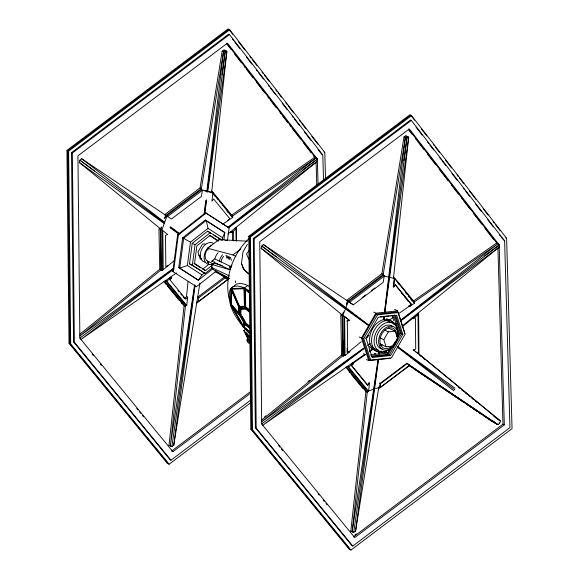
<?xml version="1.0" encoding="UTF-8"?>
<svg xmlns="http://www.w3.org/2000/svg" width="579" height="579" viewBox="0 0 579 579"><rect width="100%" height="100%" fill="white"/><g stroke="black" fill="none" stroke-linecap="round" stroke-linejoin="round"><path stroke-width="0.87" d="M249.715 286.598L245.735 284.535L240.459 283.341L236.275 284.159L230.999 288.566L230.601 304.706L243.354 327.055L249.498 332.216M230.934 304.583L231.296 289.775L238.772 307L238.62 313.304L230.934 304.583L231.405 304.409L239.091 313.13M231.405 304.409L231.774 289.609M249.665 328.155L244.396 323.733L238.932 314.158L239.098 307.239L230.999 288.566L244.316 288.089L247.689 285.548M250.005 327.692L244.758 323.292L239.771 314.549L239.923 308.238L242.225 307.753M249.911 326.722L245.322 322.872L240.336 314.129L240.488 307.818M240.98 309.15L246.039 308.701L240.98 309.15L240.842 314.831L241.219 314.549M199.943 283.051L173.707 445.454L171.905 446.568L169.003 445.265L184.086 305.683L163.915 281.213M188.11 281.488L186.474 296.571L187.654 297.121L186.742 305.502L166.759 281.097L165.587 280.547L185.569 304.945L170.342 445.895L194.566 285.006M211.596 192.691L226.867 51.336L225.528 50.699M378.138 359.233L352.17 531.754L350.823 531.117L365.906 391.534L345.743 367.064M352.17 531.754L367.397 390.796L347.414 366.398L348.587 366.956L368.57 391.353L369.474 382.98L368.968 382.741L367.238 384.919L351.866 366.152M393.416 278.542L408.687 137.187L405.785 135.877L403.983 136.999L381.894 273.758L346.314 300.573L348.326 301.529L346.047 307.319M389.819 277.37L394.176 278.427L393.271 286.8L393.771 287.039L394.675 278.665L393.503 278.108M204.119 214.244L205.726 200.783M206.797 191.801L223.501 51.784L225.303 50.663L223.964 50.026L222.155 51.147L200.073 187.907L164.494 214.722L171.529 218.956L201.398 196.447L202.397 190.274L201.217 189.724L166.557 215.844L81.646 158.704L79.967 160.209L79.359 162.518L161.903 229.957L162.258 270.458L159.739 269.271L158.957 228.799L160.303 229.429L161.085 269.901L79.844 335.958L173.584 268.28M383.696 318.942L384.015 316.25M384.55 311.763L405.322 137.636L407.124 136.514L408.687 137.187L384.934 311.82M204.401 214.36L206.225 200.052M207.253 191.996L225.303 50.663L222.039 74.843M383.826 319L384.166 316.315M384.738 311.842L407.124 136.514L405.785 135.877M215.909 271.363L196.44 286.699L172.803 271.479L177.644 234.661L205.458 212.746L229.103 227.967L227.482 240.242M206.131 213.065L178.318 234.98L173.476 271.797L172.803 271.479M213.159 268.547L198.365 280.2L178.737 267.643L182.667 237.795L205.212 220.034L224.84 232.592L223.914 239.619M178.737 267.643L179.743 268.12L187.372 265.486L190.44 242.188L208.042 228.329L206.218 220.512L183.673 238.273L179.743 268.12L198.365 280.2L201.905 274.916L204.72 272.702M212.153 267.889L205.125 273.426L189.521 263.8L192.214 243.339L207.666 231.166L221.771 239.822M205.125 273.426L192.366 265.146L195.058 244.685L210.517 232.512M222.336 239.554L222.568 237.759L224.84 232.592L205.212 220.034M173.707 445.454L195.036 285.983M350.823 531.117L353.733 532.427L355.535 531.305L378.536 359.291M379.252 353.914L379.491 352.126M403.867 160.694L407.124 136.514M204.698 214.324L206.645 199.994M207.738 191.931L226.867 51.336L223.964 50.026M383.964 318.978L384.326 316.293M194.87 284.962L171.905 446.568L169.003 445.265M378.34 359.212L353.733 532.427L352.387 531.79M379.107 353.849L379.361 352.068M380.244 345.815L380.497 344.027M378.941 353.87L379.209 352.083M198.192 301.702L198.829 297.751L225.477 277.667L227.902 279.302L198.192 301.702L197.019 301.145M353.356 304.807L348.384 301.702L383.045 275.575L384.217 276.125L383.218 282.299L353.356 304.807L263.467 244.555L261.788 246.061L261.18 248.369L342.551 315.251M355.535 531.305L378.84 386.996L380.012 387.554L409.729 365.154L406.791 363.279L380.15 383.363L379.513 387.315L375.424 388.668M380.012 387.554L380.649 383.602L407.298 363.518M409.15 365.269L496.044 423.748L498.056 424.696L499.742 423.191L500.343 420.89L418.972 354.001L418.624 313.5L417.951 313.181M231.752 305.48L231.311 305.748L243.014 326.252L243.969 323.183M243.687 325.217L244.172 323.683M243.354 327.055L244.396 323.733M250.041 332.505L243.94 327.388L244.903 324.32L250.15 328.72M243.94 327.388L245.018 324.718M161.628 226.925L160.73 229.4L161.085 269.901M164.631 218.659L165.833 215.359L201.412 188.537L200.073 187.907M161.903 229.957L167.005 215.909M346.452 304.511L347.653 301.21L383.233 274.388L381.894 273.758M160.303 229.429L160.948 227.771M164.856 217.842L165.833 215.359M343.427 311.972L342.124 315.28L342.906 355.759L261.665 421.809L364.191 347.791M346.676 303.693L347.653 301.21M342.797 315.598L340.785 314.65L341.567 355.122L343.579 356.071L342.797 315.598L345.07 309.801M390.347 358.285L368.7 360.594L361.462 338.049L375.872 313.188L397.52 310.872L404.757 333.417M362.418 337.948L376.191 314.18L396.883 311.972L398.222 312.602L405.141 334.155L391.368 357.923L370.676 360.131L369.337 359.501L362.418 337.948L363.757 338.577L370.676 360.131M363.757 338.577L377.53 314.817L398.222 312.602M394.444 314.896L400.321 333.214L392.931 346.083L386.106 346.814L383.819 339.707L388.364 331.868L395.189 331.137L397.469 338.245M370.48 354.956L387.691 353.11L390.782 347.791M397.389 336.385L399.155 333.338L393.394 315.403L390.811 315.685M371.45 356.114L388.082 354.334L392.62 346.51M390.601 355.52L402.839 334.401L396.687 315.251L378.304 317.212L366.066 338.331L372.21 357.482L390.601 355.52L388.082 354.334M247.407 244.316L242.992 251.858L241.479 263.597L244.36 270.118L249.383 273.881M169.669 278.195L170.53 277.102L171.702 277.659L169.973 279.838L185.917 299.307L187.654 297.121M227.894 220.65L229.624 218.471L213.68 199.002L211.95 201.188L212.855 192.814L209.062 191.62M185.179 298.207L186.474 296.571M393.771 287.039L395.5 284.854L411.445 304.322L409.715 306.501L408.542 305.951M351.489 364.046L352.358 362.953L353.53 363.511L351.8 365.689L367.745 385.158L369.474 382.98M351.728 364.908L353.024 363.272L365.639 354.493M215.989 270.762L215.135 271.804L229.277 278.477M249.317 250.316L246.48 253.928L248.804 259.197M212.616 264.024A10.444 7.317 -64.7 0 1 204.496 260.347A10.444 7.317 -64.7 0 1 207.55 248.253L211.451 245.315M79.902 334.192L159.739 269.271M162.258 270.458L174.315 260.651M227.851 234.061L317.364 161.273L317.343 159.116L227.482 43.114L77.926 155.838L79.866 338.114L172.918 451.714L251.293 392.642M231.665 231.651L230.21 232.165L231.383 232.715L236.181 228.814L235.009 228.264M264.56 416.88L265.956 415.736M307.977 381.568L309.381 380.432M261.73 420.043L341.567 355.122M343.579 356.071L344.534 355.296L344.114 316.148L349.499 320.397L347.32 321.164L347.653 352.401L349.832 351.627L347.147 352.162L347.111 348.594M349.332 351.395L361.238 341.711M365.443 338.295L368.946 335.444M344.534 355.296L345.033 355.528L349.832 351.627M402.087 326.078L499.192 247.124L499.163 244.975L409.302 128.965L259.747 241.689L261.694 423.966L354.746 537.565L504.302 424.848L499.163 244.975L496.724 242.999L412.993 301.283M402.065 326.954L418.624 313.5M412.031 318.016L413.203 318.566L418.002 314.665L416.829 314.115M231.94 265.146L229.725 266.818L229.812 269.691L211.74 261.158L214.592 258.856L231.086 266.644M227.605 227.496L316.243 157.778L317.343 159.116L318.066 184.426M208.947 264.234L202.664 269.184L205.509 270.531L212.493 265.03M395.24 324.501L396.658 323.386M400.205 320.6L498.07 243.629L413.486 302.506L414.658 303.063L409.715 306.501M227.865 227.815L317.343 159.116L302.947 169.965M400.379 320.809L499.163 244.975L484.775 255.817M173.425 269.358L80.966 339.453L176.472 272.97M363.851 348.688L262.786 425.304L364.973 354.174M368.15 345.424L369.583 344.339M250.765 402.673L169.133 464.199L167.454 463.41L69.01 343.217L66.954 150.374L228.046 28.95L229.718 29.739L324.797 152.472L325.564 179.533M169.133 464.199L70.681 344.006L68.626 151.162L229.718 29.739M250.996 399.886L170.979 460.204L170.139 459.806L73.533 341.863L71.514 152.624L228.669 34.168L229.508 34.559L322.807 155.006L323.523 180.264M170.979 460.204L74.365 342.254L72.353 153.015L229.508 34.559M208.093 249.94L207.55 248.253L218.992 239.634L247.378 241.182M248.775 236.225L409.867 114.801L411.546 115.59L506.618 238.331L512.046 428.626L350.954 550.05L349.282 549.261L250.83 429.068L248.775 236.225L250.454 237.014L411.546 115.59M227.518 257.843L228.647 256.996M253.334 238.476L410.497 120.019L411.329 120.418L504.627 240.857L509.954 427.599L352.799 546.055L351.96 545.657L255.353 427.715L253.334 238.476L254.174 238.866L411.329 120.418M207.55 248.253L232.917 254.948L240.842 248.977M196.708 303.07L227.916 279.541L216.126 271.609M239.923 308.238L245.134 308.05L245.699 307.63M239.771 314.549L240.336 314.129M245.706 322.409L245.33 322.691L249.867 326.498M244.758 323.292L245.322 322.872M247.45 338.107L243.802 330.529L245.829 329.002M349.557 302.252L384.217 276.125M362.092 297.606L365.653 294.921M371.342 290.636L374.895 287.958M250.671 391.469L171.579 451.084L172.918 451.714M378.528 388.922L409.737 365.4L410.41 365.711M354.891 534.996L356.331 533.91M353.407 536.936L502.956 424.212L497.926 247.957M228.763 227.663L317.364 161.273M400.502 321.07L499.192 247.124M79.866 338.114L173.179 269.054M261.694 423.966L363.684 348.486M368.027 345.272L369.474 344.201M367.853 345.149L370.053 343.564M231.173 215.431L314.904 157.148L316.243 157.778L232.512 216.068L231.173 215.431L222.206 204.561M222.814 224.189L232.838 217.212L212.855 192.814L202.397 190.274L167.729 216.401L166.557 215.844M166.759 281.097L171.702 277.659M388.907 320.404L393.257 317.372M398.338 313.84L409.215 306.269L410.945 304.084L395.001 284.622L395.5 284.854M369.424 351.077L372.391 349.014M369.351 351.909L373.057 349.325M348.587 366.956L353.53 363.511M239.431 314.194L238.989 314.469L231.311 305.748M243.014 326.252L243.448 325.977L232.179 306.24M249.925 310.59L245.366 306.761L244.91 289.326L246.611 290.296M245.366 306.761L249.629 309.874M211.74 261.158L213.152 260.63M229.27 278.217L213.535 269.734L211.928 267.664L211.834 264.415L214.657 263.351L222.358 265.609M231.383 232.715L233.569 231.947L233.663 240.871M168.011 265.775L165.826 266.543L165.493 235.313L167.678 234.546L162.793 230.536L163.213 269.676M346.814 320.925L348.269 320.419M413.203 318.566L415.389 317.799L415.722 349.028L413.536 349.803L418.422 353.812L418.002 314.665M368.063 391.114L372.97 389.486M231.614 289.174L243.983 288.733L244.439 306.414L239.178 306.602L231.614 289.174L232.056 289.051L239.612 306.472L244.881 306.284M239.178 306.602L239.612 306.472M205.075 243.839L202.52 244.114L197.975 251.952L200.254 259.066L201.962 258.885M380.483 316.785L383.928 316.416M385.65 316.235L389.088 315.866M374.135 353.689L375.858 353.508M384.463 352.582L386.186 352.401L387.691 353.11M371.747 356.758L389.262 354.884L401.493 333.772L395.616 315.446M239.098 307.239L244.808 307.036L250.077 311.451M218.992 239.634L222.524 240.032M225.173 240.328L226.939 240.531M207.325 191.2L201.217 189.724L223.501 51.784L222.155 51.147M384.789 275.995L383.045 275.575L405.322 137.636L403.983 136.999M383.718 275.886L388.075 276.943M211.834 264.415L229.812 269.691M207.875 248.898A8.244 5.776 -64.7 0 0 207.296 261.071L208.664 261.694M323.958 152.082L324.797 152.472M505.778 237.933L506.618 238.331M504.627 240.857L501.58 237.607M231.665 216.655L232.838 217.212M410.272 303.765L411.445 304.322M66.954 150.374L68.626 151.162M71.514 152.624L72.353 153.015M229.103 227.967L205.458 212.746M394.502 309.447L397.52 310.872M373.607 312.117L375.872 313.188M376.191 314.18L377.53 314.817M400.321 333.214L402.839 334.401M388.292 327.88L395.189 331.137M232.917 254.948L235.87 256.345M384.536 330.059L388.364 331.868M177.644 234.661L178.318 234.98M182.667 237.795L190.44 242.188M192.214 243.339L195.058 244.685M343.448 315.83L349.499 320.397M418.422 353.812L415.852 352.112M229.725 266.818L231.253 267.534M379.99 337.897L383.819 339.707M198.677 255.245L200.305 256.012M207.296 261.071L213.731 264.104M379.976 343.919L386.106 346.814M359.197 336.978L361.462 338.049M211.928 267.664L229.581 276.002M225.477 277.667L224.297 277.109L197.656 297.193L198.829 297.751M226.729 278.745L227.902 279.302M409.223 364.915L409.729 365.154M189.521 263.8L192.366 265.146M493.815 416.323L500.343 420.89M366.442 359.53L368.7 360.594M502.956 424.212L504.302 424.848M499.069 422.88L499.742 423.191M347.147 352.162L347.653 352.401M195.767 286.381L196.44 286.699M232.208 305.466L230.601 304.706L238.932 314.158M379.477 383.045L380.649 383.602M367.238 384.919L367.745 385.158M185.569 304.945L186.742 305.502M367.397 390.796L368.57 391.353M184.086 305.683L185.425 306.313L164.697 281.17M365.906 391.534L367.245 392.164L346.524 367.021M73.533 341.863L74.365 342.254M255.353 427.715L256.193 428.113L352.799 546.055M69.01 343.217L70.681 344.006M250.83 429.068L252.509 429.857L350.954 550.05M249.448 274.236L247.501 273.237L243.079 268.395L241.508 263.344M208.042 228.329L222.568 237.759M207.666 231.166L210.669 233.113M213.673 235.067L216.676 237.014M218.174 237.983L220.425 239.445M218.167 240.618L210.134 235.407L196.867 245.858L194.558 263.416L205.509 270.531M209.475 235.487L218.24 241.175M193.9 263.496L200.472 267.759M187.372 265.486L201.905 274.916M406.791 363.279L498.056 424.696M409.737 365.4L497.39 424.385L493.105 421.078M409.975 365.957L494.625 422.931M409.382 365.834L412.378 367.846M413.876 368.859L430.363 379.947M431.862 380.953L435.603 383.479M437.102 384.485L440.851 387.004M443.094 388.516L453.581 395.573M455.08 396.586L458.829 399.105M460.327 400.111L464.069 402.637M466.319 404.149L470.814 407.175M472.312 408.181L476.806 411.206M478.305 412.212L482.046 414.73M483.552 415.744L492.541 421.794M261.18 248.369L367.882 325.116M79.359 162.518L164.132 223.494M169.98 227.699L178.752 234.003M397.151 346.249L455 388.191M368.034 324.913L261.788 246.061L276.255 256.844M164.53 222.966L79.967 160.209L94.435 170.986M170.313 227.257L178.983 233.692M397.701 347.024L454.899 389.826M249.773 291.266C244.975 287.886 238.859 284.629 232.896 286.699L230.08 289.464C225.788 306.269 238.613 322.279 249.556 333.736M263.467 244.555L368.143 324.674M81.646 158.704L164.812 222.358M170.552 226.751L179.866 233.88M397.469 347.226L453.849 390.767M419.001 354.254L460.03 387.981M461.42 389.124L463.511 390.839M464.901 391.983L499.677 420.571M413.066 349.817L414.455 350.968M419.746 355.34L421.136 356.483M423.22 358.198L424.61 359.342M458.691 387.351L460.081 388.495M461.47 389.638L463.562 391.353M464.951 392.497L467.036 394.212M468.425 395.356L469.815 396.499M471.907 398.214L473.296 399.358M475.381 401.073L476.77 402.217M249.781 292.67L244.316 288.089L244.808 307.036M244.91 289.326L249.636 293.292M245.134 308.05L249.933 311.965M245.67 308.983L249.556 312.247M245.916 324.501L247.226 325.601M244.295 327.019L249.723 331.572M243.802 330.529L250.656 337.325M250.28 337.608L245.438 332.816L248 338.129M393.611 276.769L414.332 301.92M397.867 282.936L398.989 284.296M211.784 190.918L232.512 216.068M211.567 191.649L218.283 199.798M219.405 201.159L221.084 203.2M211.451 192.011L212.573 193.372M213.694 194.725L214.816 196.086M227.142 211.038L228.821 213.079M348.992 371.508L350.114 372.869M351.236 374.222L362.997 388.495M230.999 288.566L232.715 290.651M164.928 282.936L166.05 284.296M167.729 286.337L179.49 300.602M181.176 302.643L182.291 304.004M394.675 278.665L414.658 303.063M405.495 292.75L406.639 294.139M408.347 296.231L409.491 297.628M410.634 299.025L412.349 301.116M401.732 293.336L402.868 294.733M404.576 296.817L405.72 298.207M406.856 299.596L408.564 301.681M227.098 211.082L228.242 212.471M229.95 214.563L231.093 215.96M177.912 290.412L179.056 291.802M180.764 293.886L181.9 295.276M183.036 296.665L184.744 298.75M278.586 445.591L279.722 446.988M281.437 449.08L282.581 450.469M317.994 493.706L319.138 495.096M323.133 499.981L324.276 501.378M325.991 503.469L327.128 504.859M350.114 549.652L251.67 429.466L249.614 236.623L410.706 115.199L414.578 120.193M92.191 354.16L93.335 355.557M100.189 363.923L101.332 365.32M136.738 408.55L137.882 409.946M139.597 412.038L140.74 413.428M142.448 415.519L143.592 416.916M168.294 463.801L69.842 343.615L67.786 150.764L228.886 29.348L232.751 34.342M421.208 128.755L426.737 135.891M433.367 144.453L434.474 145.879M435.582 147.312L439.447 152.306M445.533 160.151L451.613 168.004M457.135 175.14L458.242 176.566M459.35 177.992L463.772 183.702M469.301 190.838L475.931 199.4M483.118 208.679L488.09 215.099M493.069 221.518L494.169 222.944M495.277 224.377L500.249 230.797M416.011 127.148L422.084 134.987M427.606 142.108L428.713 143.534M429.813 144.96L433.678 149.954M439.751 157.792L440.858 159.218M441.958 160.644L445.823 165.63M451.895 173.468L457.417 180.597M463.489 188.436L464.597 189.861M465.697 191.287L469.562 196.274M475.634 204.112L481.156 211.241M487.779 219.788L493.301 226.917M499.373 234.756L500.48 236.181M408.513 129.045L497.274 243.629M408.39 129.435L412.255 134.415M415.563 138.692L416.663 140.111M417.763 141.537L423.828 149.368M427.693 154.347L435.408 164.313M439.266 169.292L448.088 180.677M451.396 184.947L458.561 194.204M461.318 197.757L462.426 199.183M463.526 200.609L470.141 209.149M473.448 213.419L481.721 224.095M485.028 228.365L493.844 239.749M238.28 41.478L244.91 50.04M249.889 56.46L250.989 57.886M252.097 59.319L257.076 65.738M262.048 72.158L263.156 73.584M264.256 75.017L269.235 81.436M275.865 89.998L276.972 91.424M278.079 92.85L281.394 97.134M285.816 102.845L286.923 104.271M288.031 105.696L293.553 112.833M299.632 120.685L300.74 122.111M301.847 123.537L305.712 128.531M311.799 136.383L317.878 144.229M232.534 39.155L233.641 40.581M234.741 42.006L239.713 48.419M246.336 56.974L251.858 64.095M256.273 69.798L257.38 71.224M258.48 72.65L263.452 79.062M268.417 85.475L269.524 86.901M270.625 88.326L275.597 94.746M282.219 103.294L287.184 109.706M292.156 116.126L293.256 117.551M294.364 118.97L299.336 125.39M304.301 131.802L310.923 140.357M318.103 149.621L321.967 154.607M226.686 43.186L315.454 157.778M226.57 43.584L230.978 49.28M234.285 53.55L241.457 62.8M244.215 66.361L245.315 67.779M246.415 69.205L253.03 77.745M256.338 82.015L264.61 92.691M267.918 96.961L269.018 98.387M270.125 99.812L276.19 107.636M280.048 112.623L281.148 114.041M282.255 115.467L287.763 122.582M289.97 125.433L291.071 126.852M292.178 128.277L300.443 138.953M303.751 143.223L310.923 152.48M313.68 156.033L314.781 157.459M242.036 315.975L245.293 321.692M241.508 317.828L242.333 319.282M246.553 333.005L248.753 337.564M232.838 292.069L233.909 294.53M234.618 296.166L235.682 298.626M236.398 300.269L239.243 306.834M392.164 315.548L393.807 320.672M363.807 353.328L364.343 354.999M231.412 260.369L230.507 257.554L228.864 256.779L229.769 259.595M228.596 259.045L227.699 256.229L226.056 255.455L226.961 258.27M207.774 261.288L208.556 264.458M316.105 162.106L316.778 185.606M214.606 261.722L214.657 263.351M245.264 289.16L245.713 306.595M344.621 316.387L345.033 355.528M254.174 238.866L256.193 428.113M250.454 237.014L252.509 429.857M236.181 228.814L236.312 241.269M232.403 232.288L232.49 240.314M342.775 340.452L342.906 355.759M236.131 227.33L236.246 240.828M214.903 258.806A10.712 7.513 -64.7 0 1 218.073 252.697M208.91 261.788A10.444 7.317 -64.7 0 1 207.521 262.236M204.85 262.222A10.444 7.317 -64.7 0 1 201.658 249.411A10.444 7.317 -64.7 0 1 213.542 243.433M219.209 261.578A10.712 7.513 -64.7 0 1 222.531 254.803M220.946 262.048A8.244 5.776 -64.7 0 1 223.595 256.316M384.253 320.759A15.503 10.863 -64.7 0 1 391.006 322.72M378.376 350.136A15.503 10.863 -64.7 0 1 372.044 345.735M392.048 347.226A15.503 10.863 -64.7 0 1 374.627 345.033A15.503 10.863 -64.7 0 1 385.353 323.082A15.503 10.863 -64.7 0 1 397.585 335.892M381.3 351.229A16.885 11.833 -64.7 0 1 371.638 330.573A16.885 11.833 -64.7 0 1 393.763 324.175M373.014 349.644A16.885 11.833 -64.7 0 1 371.096 348.305M370.531 347.74A16.885 11.833 -64.7 0 1 369.532 346.437M367.571 337.427A16.885 11.833 -64.7 0 1 367.759 335.755M386.403 318.725A16.885 11.833 -64.7 0 1 387.843 319.297M372.854 347.364A15.503 10.863 -64.7 0 1 371.935 346.17M384.514 320.44A15.503 10.863 -64.7 0 1 385.998 320.462M387.416 320.73A15.503 10.863 -64.7 0 1 388.741 321.258M382.639 349.094A12.651 8.866 -64.7 0 1 377.812 333.576A12.651 8.866 -64.7 0 1 392.801 326.585M391.845 346.133A10.987 7.701 -64.7 0 1 380.193 343.513A10.987 7.701 -64.7 0 1 387.583 328.387A10.987 7.701 -64.7 0 1 396.666 336.261M395.175 341.668A10.987 7.701 -64.7 0 1 394.104 343.528M393.698 344.1A10.987 7.701 -64.7 0 1 392.808 345.178M382.35 344.831A10.987 7.701 -64.7 0 1 380.881 345.323M389.276 349.108A16.885 11.833 -64.7 0 1 372.174 345.272A16.885 11.833 -64.7 0 1 381.344 322.38A16.885 11.833 -64.7 0 1 397.165 329.422M247.588 339.562A2.273 0.97 53 0 1 248.767 339.381A2.273 0.97 53 0 1 250.41 341.255M250.316 343.434A2.859 1.223 53 0 1 248.348 342.015M247.551 340.785A2.859 1.223 53 0 1 247.776 338.65A2.859 1.223 53 0 1 250.381 340.684M249.426 337.933A2.859 1.223 53 0 1 250.222 336.971M235.436 282.595A49.367 34.602 -64.7 0 1 235.682 280.858M229.537 299.625A49.367 34.602 -64.7 0 1 249.404 238.251M392.381 347.335A12.651 8.866 -64.7 0 0 393.858 326.824A12.651 8.866 -64.7 0 0 378.673 340.401A12.651 8.866 -64.7 0 0 392.381 347.335M247.117 340.785A2.273 0.97 53 0 0 249.81 343.354A2.273 0.97 53 0 0 248.818 340.278A2.273 0.97 53 0 0 247.117 340.785M247.537 340.98A1.614 0.695 53 0 0 249.455 342.811A1.614 0.695 53 0 0 248.753 340.626A1.614 0.695 53 0 0 247.537 340.98"/></g></svg>
